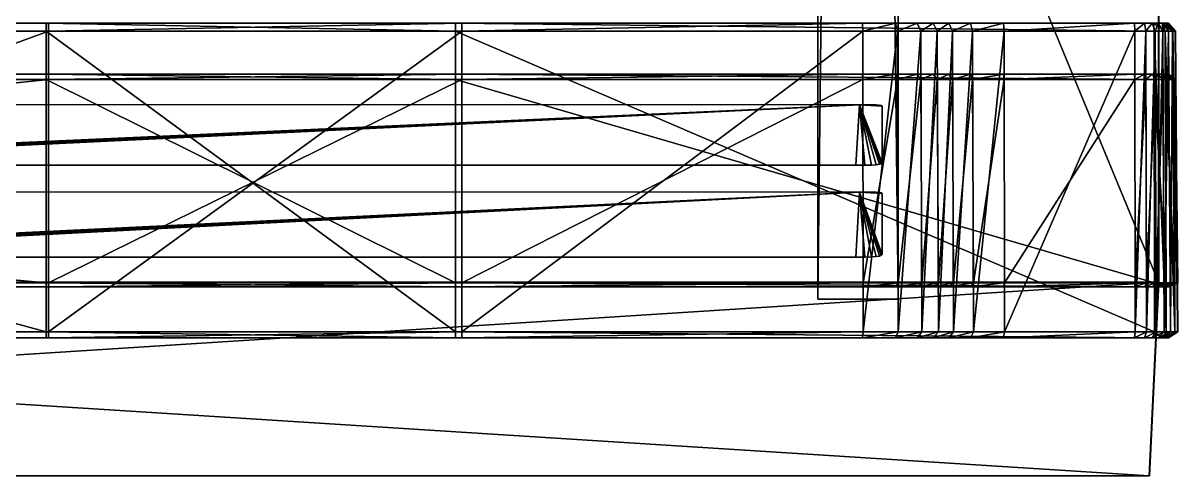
# Model space of a CAD drawing. Extents: x 169 to 1865, y -1518 to 213.
# Drawn here: x 1602.6 to 1860.6, y -1517.7 to -1416.6 of the extents above; entities that cross this region are included whole.
import ezdxf

# ---------------------------------------------------------------- set-up
doc = ezdxf.new("R2010")
doc.units = 0
doc.layers.get('0').update_dxf_attribs({"linetype": 'CONTINUOUS'})

msp = doc.modelspace()

# ---------------------------------------------------------------- meshes
mesh = msp.add_polyface()
corners = [(1854.293213, 212.506531, 105.004585), (1177.256226, 212.506989, 105.004585), (1172.574585, 212.506989, 104.764977), (1160.870728, 212.506989, 103.820053), (1145.657227, 212.506302, 101.830643), (1130.446167, 212.506302, 98.457596), (1118.75, 212.506302, 93.361755), (1114.081299, 212.506119, 86.203957), (1118.406982, 212.506119, 79.306503), (1129.196777, 212.506119, 74.861511), (1143.217651, 212.506119, 72.334579), (1157.235718, 212.506805, 71.191277), (1168.017822, 212.506805, 70.897202), (1172.330444, 212.506805, 70.917938), (1854.2229, 212.506531, 70.917938), (1857.010986, 178.971207, 107.104027), (1177.166626, 178.9711, 107.104027), (1172.343994, 178.9711, 106.857216), (1160.503418, 178.970856, 105.901237), (1145.05542, 178.970169, 103.881165), (1129.392212, 178.970169, 100.407867), (1116.699463, 178.970169, 94.877739), (1111.053711, 178.97084, 86.22226), (1116.35144, 178.970169, 77.77478), (1128.235107, 178.970169, 72.879181), (1142.765747, 178.970169, 70.260345), (1157.04541, 178.970856, 69.095718), (1167.978394, 178.970856, 68.797531), (1172.338989, 178.970917, 68.818497), (1856.931885, 178.971085, 68.818497), (1856.34082, -1474.477173, 106.586075), (1177.188965, -1474.477173, 106.586075), (1172.401123, -1474.477173, 106.341042), (1160.594116, -1474.477539, 105.387787), (1145.204102, -1474.477539, 103.375282), (1129.652344, -1474.477539, 99.92672), (1117.205444, -1474.477539, 94.503731), (1111.800781, -1474.477539, 86.217743), (1116.858643, -1474.477539, 78.152664), (1128.472534, -1474.477539, 73.36824), (1142.877441, -1474.477539, 70.772079), (1157.092407, -1474.477539, 69.612717), (1167.988525, -1474.477539, 69.315544), (1172.336914, -1474.477539, 69.336449), (1856.263672, -1474.477539, 69.336449), (1854.293457, -1517.734009, 105.004585), (1177.256592, -1517.734009, 105.004585), (1172.574707, -1517.734009, 104.764977), (1160.87085, -1517.734009, 103.820053), (1145.657349, -1517.734009, 101.830643), (1130.446289, -1517.734009, 98.457596), (1118.750488, -1517.734009, 93.361755), (1114.081543, -1517.734375, 86.203957), (1118.407104, -1517.734375, 79.306503), (1129.197021, -1517.734375, 74.861511), (1143.217651, -1517.734375, 72.334579), (1157.23584, -1517.734375, 71.191277), (1168.018188, -1517.734375, 70.897202), (1172.330566, -1517.734009, 70.917938), (1854.2229, -1517.734009, 70.917938)]
mesh.append_faces([[corners[k] for k in face] for face in [(0, 16, 15), (1, 17, 16), (2, 18, 17), (3, 19, 18), (4, 20, 19), (5, 21, 20), (6, 22, 21), (7, 23, 22), (8, 24, 23), (9, 25, 24), (10, 26, 25), (11, 27, 26), (12, 28, 27), (13, 29, 28), (14, 15, 29), (15, 31, 30), (16, 32, 31), (17, 33, 32), (18, 34, 33), (19, 35, 34), (20, 36, 35), (21, 37, 36), (22, 38, 37), (23, 39, 38), (24, 40, 39), (25, 41, 40), (26, 42, 41), (27, 43, 42), (28, 44, 43), (29, 30, 44), (30, 46, 45), (31, 47, 46), (32, 48, 47), (33, 49, 48), (34, 50, 49), (35, 51, 50), (36, 52, 51), (37, 53, 52), (38, 54, 53), (39, 55, 54), (40, 56, 55), (41, 57, 56), (42, 58, 57), (43, 59, 58), (44, 45, 59), (53, 51, 52)]], dxfattribs={"vtx0": -1})
mesh.append_faces([[corners[k] for k in face] for face in [(1, 14, 13), (3, 13, 12), (3, 12, 11), (4, 11, 10), (5, 10, 9), (6, 9, 8), (58, 46, 47), (58, 47, 48), (56, 48, 49), (55, 49, 50), (54, 50, 51)]], dxfattribs={"vtx0": -1, "vtx2": -1})
mesh.append_faces([[corners[k] for k in face] for face in [(7, 6, 8)]], dxfattribs={"vtx1": -1})
mesh.append_faces([[corners[k] for k in face] for face in [(2, 1, 13), (3, 2, 13), (4, 3, 11), (5, 4, 10), (6, 5, 9), (58, 59, 46), (57, 58, 48), (56, 57, 48), (55, 56, 49), (54, 55, 50), (53, 54, 51)]], dxfattribs={"vtx1": -1, "vtx2": -1})
mesh.append_faces([[corners[k] for k in face] for face in [(1, 0, 14), (0, 1, 16), (1, 2, 17), (2, 3, 18), (3, 4, 19), (4, 5, 20), (5, 6, 21), (6, 7, 22), (7, 8, 23), (8, 9, 24), (9, 10, 25), (10, 11, 26), (11, 12, 27), (12, 13, 28), (13, 14, 29), (14, 0, 15), (15, 16, 31), (16, 17, 32), (17, 18, 33), (18, 19, 34), (19, 20, 35), (20, 21, 36), (21, 22, 37), (22, 23, 38), (23, 24, 39), (24, 25, 40), (25, 26, 41), (26, 27, 42), (27, 28, 43), (28, 29, 44), (29, 15, 30), (30, 31, 46), (31, 32, 47), (32, 33, 48), (33, 34, 49), (34, 35, 50), (35, 36, 51), (36, 37, 52), (37, 38, 53), (38, 39, 54), (39, 40, 55), (40, 41, 56), (41, 42, 57), (42, 43, 58), (43, 44, 59), (44, 30, 45), (59, 45, 46)]], dxfattribs={"vtx2": -1})
mesh = msp.add_polyface()
corners = [(1780.19519, -1478.239136, -320.737305), (1798.125854, -1478.239136, -320.737305), (1798.125854, -1478.239136, -298.324036), (1780.19519, -1478.239136, -298.324036), (1780.19519, 105.121399, -320.737427), (1798.125854, 105.121399, -320.737427), (1798.125854, 105.121399, -298.324158), (1780.19519, 105.121399, -298.324158)]
mesh.append_faces([[corners[k] for k in face] for face in [(0, 2, 3), (0, 5, 1), (1, 6, 2), (2, 7, 3), (3, 4, 0), (4, 6, 5)]], dxfattribs={"vtx0": -1})
mesh.append_faces([[corners[k] for k in face] for face in [(0, 1, 2), (0, 4, 5), (1, 5, 6), (2, 6, 7), (3, 7, 4), (4, 7, 6)]], dxfattribs={"vtx2": -1})
mesh = msp.add_polyface()
corners = [(1608.218506, -1486.886719, 23.402485), (1699.168701, -1486.886719, 65.660416), (1607.720703, -1486.886719, 65.775894), (1425.32251, -1486.886719, 23.402485), (1360.239258, -1486.886719, 65.69722), (1408.31604, -1485.524902, 27.466877), (1409.51001, -1486.886719, 29.193806), (1405.984131, -1486.886719, 31.662861), (1412.036865, -1485.524902, 24.927265), (1413.046021, -1486.886719, 26.780293), (1417.285034, -1485.524902, 22.717976), (1417.885864, -1486.886719, 24.743), (1425.134766, -1485.524902, 21.303059), (1608.219727, -1485.524902, 21.303059), (1700.601196, -1485.524902, 21.418659), (1607.72168, -1485.524902, 67.87532), (1360.039673, -1485.524902, 67.796585), (1408.610596, -1418.387939, 27.892883), (1404.936035, -1485.524902, 29.83382), (1412.285889, -1418.387939, 25.384399), (1417.43335, -1418.387939, 23.21759), (1425.181152, -1418.387939, 21.820984), (1608.219482, -1418.387939, 21.820984), (1700.601196, -1418.387939, 21.936584), (1607.721436, -1418.387939, 67.357376), (1699.1698, -1485.524902, 67.759842), (1360.088867, -1418.387939, 67.278641), (1409.51001, -1416.631714, 29.193787), (1405.194702, -1418.387939, 30.285034), (1405.984131, -1416.631714, 31.662842), (1413.046021, -1416.631714, 26.780273), (1417.885864, -1416.631714, 24.742981), (1425.32251, -1416.631714, 23.402466), (1608.218506, -1416.631714, 23.402466), (1700.601196, -1416.631714, 23.518066), (1607.720703, -1416.631714, 65.775894), (1699.169434, -1418.387939, 67.241898), (1360.239258, -1416.631714, 65.69722), (1699.168701, -1416.631714, 65.660416)]
mesh.append_faces([[corners[k] for k in face] for face in [(0, 1, 2), (3, 2, 4), (35, 33, 32)]], dxfattribs={"vtx0": -1, "vtx2": -1})
mesh.append_faces([[corners[k] for k in face] for face in [(5, 8, 6), (8, 10, 9), (10, 12, 11), (12, 13, 3), (13, 14, 0), (15, 16, 2), (17, 19, 5), (19, 20, 8), (20, 21, 10), (21, 22, 12), (22, 23, 13), (24, 26, 15), (29, 27, 28), (27, 30, 17), (30, 31, 19), (31, 32, 20), (32, 33, 21), (33, 34, 22), (35, 37, 24)]], dxfattribs={"vtx1": -1})
mesh.append_faces([[corners[k] for k in face] for face in [(3, 0, 2), (35, 38, 33), (37, 35, 32)]], dxfattribs={"vtx1": -1, "vtx2": -1})
mesh.append_faces([[corners[k] for k in face] for face in [(5, 6, 7), (8, 9, 6), (10, 11, 9), (12, 3, 11), (13, 0, 3), (15, 2, 1), (16, 4, 2), (17, 5, 18), (19, 8, 5), (20, 10, 8), (21, 12, 10), (22, 13, 12), (24, 15, 25), (26, 16, 15), (27, 17, 28), (30, 19, 17), (31, 20, 19), (32, 21, 20), (33, 22, 21), (35, 24, 36), (37, 26, 24)]], dxfattribs={"vtx2": -1})
mesh = msp.add_polyface()
corners = [(1850.904541, -1486.886719, 35.485249), (1853.169312, -1486.886719, 35.814777), (1699.168701, -1486.886719, 65.660416), (1821.650757, -1486.886719, 35.485249), (1814.265869, -1486.886719, 33.866901), (1809.457275, -1486.886719, 31.662861), (1805.931396, -1486.886719, 29.193806), (1802.395386, -1486.886719, 26.780293), (1797.555542, -1486.886719, 24.743), (1790.118896, -1486.886719, 23.402485), (1700.601196, -1486.886719, 23.518085), (1608.218506, -1486.886719, 23.402485), (1700.601196, -1485.524902, 21.418659), (1790.305176, -1485.524902, 21.302814), (1798.15625, -1485.524902, 22.717976), (1803.404541, -1485.524902, 24.927265), (1699.1698, -1485.524902, 67.759842), (1855.202148, -1486.886719, 65.69722), (1607.72168, -1485.524902, 67.87532), (1700.601196, -1418.387939, 21.936584), (1608.219727, -1485.524902, 21.303059), (1790.259277, -1418.387939, 21.820801), (1798.008057, -1418.387939, 23.21759), (1803.155518, -1418.387939, 25.384399), (1699.169434, -1418.387939, 67.241898), (1855.401123, -1485.524902, 67.796707), (1607.721436, -1418.387939, 67.357376), (1700.601196, -1416.631714, 23.518066), (1608.219482, -1418.387939, 21.820984), (1790.118896, -1416.631714, 23.402466), (1797.555542, -1416.631714, 24.742981), (1802.395386, -1416.631714, 26.780273), (1699.168701, -1416.631714, 65.660416), (1855.352051, -1418.387939, 67.278763), (1607.720703, -1416.631714, 65.775894), (1853.169312, -1416.631714, 35.814777), (1850.904541, -1416.631714, 35.485249), (1821.650757, -1416.631714, 35.485249), (1814.265869, -1416.631714, 33.866901), (1809.457275, -1416.631714, 31.662842), (1805.931396, -1416.631714, 29.193787), (1608.218506, -1416.631714, 23.402466)]
mesh.append_faces([[corners[k] for k in face] for face in [(32, 35, 36), (32, 36, 37), (32, 37, 38), (32, 38, 39), (32, 39, 40), (32, 40, 31), (32, 31, 30), (32, 30, 29), (32, 29, 27), (32, 27, 41)]], dxfattribs={"vtx0": -1, "vtx2": -1})
mesh.append_faces([[corners[k] for k in face] for face in [(12, 13, 10), (13, 14, 9), (14, 15, 8), (16, 18, 2), (19, 21, 12), (21, 22, 13), (22, 23, 14), (24, 26, 16), (27, 29, 19), (29, 30, 21), (30, 31, 22), (32, 34, 24)]], dxfattribs={"vtx1": -1})
mesh.append_faces([[corners[k] for k in face] for face in [(0, 1, 2), (3, 0, 2), (4, 3, 2), (5, 4, 2), (6, 5, 2), (7, 6, 2), (8, 7, 2), (9, 8, 2), (10, 9, 2), (11, 10, 2)]], dxfattribs={"vtx1": -1, "vtx2": -1})
mesh.append_faces([[corners[k] for k in face] for face in [(12, 10, 11), (13, 9, 10), (14, 8, 9), (15, 7, 8), (16, 2, 17), (19, 12, 20), (21, 13, 12), (22, 14, 13), (24, 16, 25), (27, 19, 28), (29, 21, 19), (30, 22, 21), (32, 24, 33)]], dxfattribs={"vtx2": -1})
mesh = msp.add_polyface()
corners = [(1858.536133, -1486.886719, 61.575581), (1855.202148, -1486.886719, 65.69722), (1699.168701, -1486.886719, 65.660416), (1858.457397, -1486.886719, 59.567951), (1858.53186, -1486.886719, 57.249775), (1858.53186, -1486.886719, 41.82082), (1857.961548, -1486.886719, 39.735371), (1857.227905, -1486.886719, 38.183002), (1856.243164, -1486.886719, 37.072712), (1854.919556, -1486.886719, 36.313618), (1853.169312, -1486.886719, 35.814777), (1807.125366, -1485.524902, 27.466877), (1805.931396, -1486.886719, 29.193806), (1802.395386, -1486.886719, 26.780293), (1803.404541, -1485.524902, 24.927265), (1810.505371, -1485.524902, 29.83382), (1809.457275, -1486.886719, 31.662861), (1814.935547, -1485.524902, 31.864399), (1814.265869, -1486.886719, 33.866901), (1821.878174, -1485.524902, 33.385822), (1821.650757, -1486.886719, 35.485249), (1855.401123, -1485.524902, 67.796707), (1699.1698, -1485.524902, 67.759842), (1803.155518, -1418.387939, 25.384399), (1798.15625, -1485.524902, 22.717976), (1806.830811, -1418.387939, 27.892883), (1810.246704, -1418.387939, 30.285034), (1814.770386, -1418.387939, 32.358418), (1821.822021, -1418.387939, 33.903767), (1855.352051, -1418.387939, 67.278763), (1699.169434, -1418.387939, 67.241898), (1802.395386, -1416.631714, 26.780273), (1798.008057, -1418.387939, 23.21759), (1805.931396, -1416.631714, 29.193787), (1809.457275, -1416.631714, 31.662842), (1814.265869, -1416.631714, 33.866901), (1821.650757, -1416.631714, 35.485249), (1855.202148, -1416.631714, 65.69722), (1699.168701, -1416.631714, 65.660416), (1858.536133, -1416.631714, 61.575581), (1858.457397, -1416.631714, 59.567951), (1858.53186, -1416.631714, 57.249775), (1858.53186, -1416.631714, 41.82082), (1857.961548, -1416.631714, 39.735371), (1857.227905, -1416.631714, 38.183002), (1856.243164, -1416.631714, 37.072712), (1854.919556, -1416.631714, 36.313618), (1853.169312, -1416.631714, 35.814777)]
mesh.append_faces([[corners[k] for k in face] for face in [(0, 1, 2), (38, 39, 40), (38, 40, 41), (38, 41, 42), (38, 42, 43), (38, 43, 44), (38, 44, 45), (38, 45, 46), (38, 46, 47)]], dxfattribs={"vtx0": -1, "vtx2": -1})
mesh.append_faces([[corners[k] for k in face] for face in [(14, 11, 13), (11, 15, 12), (15, 17, 16), (17, 19, 18), (21, 22, 1), (23, 25, 14), (25, 26, 11), (26, 27, 15), (27, 28, 17), (29, 30, 21), (31, 33, 23), (33, 34, 25), (34, 35, 26), (35, 36, 27), (37, 38, 29)]], dxfattribs={"vtx1": -1})
mesh.append_faces([[corners[k] for k in face] for face in [(3, 0, 2), (4, 3, 2), (5, 4, 2), (6, 5, 2), (7, 6, 2), (8, 7, 2), (9, 8, 2), (10, 9, 2), (38, 37, 39)]], dxfattribs={"vtx1": -1, "vtx2": -1})
mesh.append_faces([[corners[k] for k in face] for face in [(11, 12, 13), (15, 16, 12), (17, 18, 16), (19, 20, 18), (23, 14, 24), (25, 11, 14), (26, 15, 11), (27, 17, 15), (31, 23, 32), (33, 25, 23), (34, 26, 25), (35, 27, 26), (36, 28, 27)]], dxfattribs={"vtx2": -1})
mesh = msp.add_polyface()
corners = [(1821.822021, -1418.387939, 33.903767), (1851.019043, -1418.387939, 33.903767), (1821.878174, -1485.524902, 33.385822), (1853.501343, -1418.387939, 34.264973), (1851.056519, -1485.524902, 33.385822), (1855.538818, -1418.387939, 34.845661), (1853.610107, -1485.524902, 33.757404), (1857.254517, -1418.387939, 35.82967), (1855.741577, -1485.524902, 34.364887), (1858.561157, -1418.387939, 37.302814), (1857.585815, -1485.524902, 35.422504), (1859.450562, -1418.387939, 39.184772), (1858.997803, -1485.524902, 37.014545), (1860.113403, -1418.387939, 41.608479), (1859.938232, -1485.524902, 39.004414), (1860.113403, -1418.387939, 57.275166), (1860.631348, -1485.524902, 41.53896), (1860.039917, -1418.387939, 59.562336), (1860.631348, -1485.524902, 57.283527), (1860.118164, -1418.387939, 61.557514), (1860.558105, -1485.524902, 59.560505), (1860.086548, -1418.387939, 63.484394), (1860.63623, -1485.524902, 61.551594), (1859.487549, -1418.387939, 65.419327), (1860.603271, -1485.524902, 63.566853), (1857.794067, -1418.387939, 66.81105), (1859.936401, -1485.524902, 65.72084), (1855.352051, -1418.387939, 67.278763), (1855.401123, -1485.524902, 67.796707), (1858.021118, -1485.524902, 67.294998), (1850.904541, -1416.631714, 35.485249), (1821.650757, -1416.631714, 35.485249), (1853.169312, -1416.631714, 35.814777), (1854.919556, -1416.631714, 36.313618), (1856.243164, -1416.631714, 37.072712), (1857.227905, -1416.631714, 38.183002), (1857.961548, -1416.631714, 39.735371), (1858.53186, -1416.631714, 41.82082), (1858.53186, -1416.631714, 57.249775), (1858.457397, -1416.631714, 59.567951), (1858.536133, -1416.631714, 61.575581), (1858.509033, -1416.631714, 63.232563), (1858.117065, -1416.631714, 64.498611), (1857.101074, -1416.631714, 65.333572), (1855.202148, -1416.631714, 65.69722)]
mesh.append_faces([[corners[k] for k in face] for face in [(44, 41, 40)]], dxfattribs={"vtx0": -1, "vtx2": -1})
mesh.append_faces([[corners[k] for k in face] for face in [(0, 1, 2), (1, 3, 4), (3, 5, 6), (5, 7, 8), (7, 9, 10), (9, 11, 12), (11, 13, 14), (13, 15, 16), (15, 17, 18), (17, 19, 20), (19, 21, 22), (21, 23, 24), (23, 25, 26), (25, 27, 29), (31, 30, 0), (30, 32, 1), (32, 33, 3), (33, 34, 5), (34, 35, 7), (35, 36, 9), (36, 37, 11), (37, 38, 13), (38, 39, 15), (39, 40, 17), (40, 41, 19), (41, 42, 21), (42, 43, 23), (43, 44, 25)]], dxfattribs={"vtx1": -1})
mesh.append_faces([[corners[k] for k in face] for face in [(44, 43, 41)]], dxfattribs={"vtx1": -1, "vtx2": -1})
mesh.append_faces([[corners[k] for k in face] for face in [(27, 28, 29), (30, 1, 0), (32, 3, 1), (33, 5, 3), (34, 7, 5), (35, 9, 7), (36, 11, 9), (37, 13, 11), (38, 15, 13), (39, 17, 15), (40, 19, 17), (41, 21, 19), (42, 23, 21), (43, 25, 23), (44, 27, 25), (43, 42, 41)]], dxfattribs={"vtx2": -1})
mesh = msp.add_polyface()
corners = [(1858.509033, -1486.886719, 63.232563), (1858.117065, -1486.886719, 64.498611), (1857.101074, -1486.886719, 65.333572), (1855.202148, -1486.886719, 65.69722), (1858.536133, -1486.886719, 61.575581), (1851.056519, -1485.524902, 33.385822), (1850.904541, -1486.886719, 35.485249), (1821.650757, -1486.886719, 35.485249), (1821.878174, -1485.524902, 33.385822), (1853.610107, -1485.524902, 33.757404), (1853.169312, -1486.886719, 35.814777), (1855.741577, -1485.524902, 34.364887), (1854.919556, -1486.886719, 36.313618), (1857.585815, -1485.524902, 35.422504), (1856.243164, -1486.886719, 37.072712), (1858.997803, -1485.524902, 37.014545), (1857.227905, -1486.886719, 38.183002), (1859.938232, -1485.524902, 39.004414), (1857.961548, -1486.886719, 39.735371), (1860.631348, -1485.524902, 41.53896), (1858.53186, -1486.886719, 41.82082), (1860.631348, -1485.524902, 57.283527), (1858.53186, -1486.886719, 57.249775), (1860.558105, -1485.524902, 59.560505), (1858.457397, -1486.886719, 59.567951), (1860.63623, -1485.524902, 61.551594), (1860.603271, -1485.524902, 63.566853), (1859.936401, -1485.524902, 65.72084), (1858.021118, -1485.524902, 67.294998), (1855.401123, -1485.524902, 67.796707), (1821.822021, -1418.387939, 33.903767), (1814.935547, -1485.524902, 31.864399), (1851.019043, -1418.387939, 33.903767), (1853.501343, -1418.387939, 34.264973), (1855.538818, -1418.387939, 34.845661), (1857.254517, -1418.387939, 35.82967), (1858.561157, -1418.387939, 37.302814), (1859.450562, -1418.387939, 39.184772), (1860.113403, -1418.387939, 41.608479), (1860.113403, -1418.387939, 57.275166), (1860.039917, -1418.387939, 59.562336), (1860.118164, -1418.387939, 61.557514), (1860.086548, -1418.387939, 63.484394), (1859.487549, -1418.387939, 65.419327), (1857.794067, -1418.387939, 66.81105)]
mesh.append_faces([[corners[k] for k in face] for face in [(0, 2, 3)]], dxfattribs={"vtx0": -1, "vtx2": -1})
mesh.append_faces([[corners[k] for k in face] for face in [(8, 5, 7), (5, 9, 6), (9, 11, 10), (11, 13, 12), (13, 15, 14), (15, 17, 16), (17, 19, 18), (19, 21, 20), (21, 23, 22), (23, 25, 24), (25, 26, 4), (26, 27, 0), (27, 28, 1), (28, 29, 2)]], dxfattribs={"vtx1": -1})
mesh.append_faces([[corners[k] for k in face] for face in [(4, 0, 3)]], dxfattribs={"vtx1": -1, "vtx2": -1})
mesh.append_faces([[corners[k] for k in face] for face in [(0, 1, 2), (5, 6, 7), (9, 10, 6), (11, 12, 10), (13, 14, 12), (15, 16, 14), (17, 18, 16), (19, 20, 18), (21, 22, 20), (23, 24, 22), (25, 4, 24), (26, 0, 4), (27, 1, 0), (28, 2, 1), (29, 3, 2), (30, 8, 31), (32, 5, 8), (33, 9, 5), (34, 11, 9), (35, 13, 11), (36, 15, 13), (37, 17, 15), (38, 19, 17), (39, 21, 19), (40, 23, 21), (41, 25, 23), (42, 26, 25), (43, 27, 26), (44, 28, 27)]], dxfattribs={"vtx2": -1})
mesh = msp.add_polyface()
corners = [(1607.720703, -1475.536133, -682.504944), (1699.168701, -1475.536133, -682.389465), (1608.218506, -1475.536133, -640.131531), (1170.018677, -1475.536133, -640.131531), (1104.935425, -1475.536133, -682.42627), (1150.680298, -1475.536133, -648.391907), (1154.206177, -1475.536133, -645.922852), (1153.012207, -1474.61438, -644.195923), (1157.742188, -1475.536133, -643.509338), (1156.733032, -1474.61438, -641.656311), (1162.582031, -1475.536133, -641.472046), (1161.981201, -1474.61438, -639.447021), (1169.830933, -1474.61438, -638.032104), (1608.219727, -1474.61438, -638.032104), (1700.601196, -1474.61438, -638.147705), (1607.72168, -1474.61438, -684.60437), (1104.73584, -1474.61438, -684.525635), (1149.632202, -1474.61438, -646.562866), (1153.306763, -1429.170898, -644.621948), (1156.982056, -1429.170898, -642.113464), (1162.129517, -1429.170898, -639.946655), (1169.877319, -1429.170898, -638.550049), (1608.219482, -1429.170898, -638.550049), (1700.601196, -1429.170898, -638.665649), (1699.1698, -1474.61438, -684.488892), (1607.721436, -1429.170898, -684.086426), (1104.785034, -1429.170898, -684.00769), (1149.890869, -1429.170898, -647.014099), (1154.206177, -1427.982178, -645.922852), (1150.680298, -1427.982178, -648.391907), (1157.742188, -1427.982178, -643.509338), (1162.582031, -1427.982178, -641.472046), (1170.018677, -1427.982178, -640.131531), (1608.218506, -1427.982178, -640.131531), (1700.601196, -1427.982178, -640.247131), (1699.169434, -1429.170898, -683.970947), (1607.720703, -1427.982178, -682.504944), (1104.935425, -1427.982178, -682.42627), (1699.168701, -1427.982178, -682.389465)]
mesh.append_faces([[corners[k] for k in face] for face in [(6, 9, 7), (8, 11, 9), (10, 12, 11), (3, 13, 12), (2, 14, 13), (0, 16, 15), (7, 19, 18), (9, 20, 19), (11, 21, 20), (12, 22, 21), (13, 23, 22), (15, 26, 25), (27, 28, 29), (18, 30, 28), (19, 31, 30), (20, 32, 31), (21, 33, 32), (22, 34, 33), (25, 37, 36)]], dxfattribs={"vtx0": -1})
mesh.append_faces([[corners[k] for k in face] for face in [(0, 2, 3), (33, 38, 36), (32, 36, 37)]], dxfattribs={"vtx0": -1, "vtx2": -1})
mesh.append_faces([[corners[k] for k in face] for face in [(0, 1, 2), (4, 0, 3), (32, 33, 36)]], dxfattribs={"vtx1": -1, "vtx2": -1})
mesh.append_faces([[corners[k] for k in face] for face in [(5, 6, 7), (6, 8, 9), (8, 10, 11), (10, 3, 12), (3, 2, 13), (1, 0, 15), (0, 4, 16), (17, 7, 18), (7, 9, 19), (9, 11, 20), (11, 12, 21), (12, 13, 22), (24, 15, 25), (15, 16, 26), (27, 18, 28), (18, 19, 30), (19, 20, 31), (20, 21, 32), (21, 22, 33), (35, 25, 36), (25, 26, 37)]], dxfattribs={"vtx2": -1})
mesh = msp.add_polyface()
corners = [(1699.168701, -1475.536133, -682.389465), (1853.169312, -1475.536133, -652.543823), (1850.904541, -1475.536133, -652.214294), (1821.650757, -1475.536133, -652.214294), (1814.265869, -1475.536133, -650.595947), (1809.457275, -1475.536133, -648.391907), (1805.931396, -1475.536133, -645.922852), (1802.395386, -1475.536133, -643.509338), (1797.555542, -1475.536133, -641.472046), (1790.118896, -1475.536133, -640.131531), (1700.601196, -1475.536133, -640.247131), (1608.218506, -1475.536133, -640.131531), (1700.601196, -1474.61438, -638.147705), (1790.305176, -1474.61438, -638.03186), (1798.15625, -1474.61438, -639.447021), (1803.404541, -1474.61438, -641.656311), (1855.202148, -1475.536133, -682.42627), (1699.1698, -1474.61438, -684.488892), (1607.72168, -1474.61438, -684.60437), (1608.219727, -1474.61438, -638.032104), (1700.601196, -1429.170898, -638.665649), (1790.259277, -1429.170898, -638.549866), (1798.008057, -1429.170898, -639.946655), (1803.155518, -1429.170898, -642.113464), (1855.401123, -1474.61438, -684.525757), (1699.169434, -1429.170898, -683.970947), (1607.721436, -1429.170898, -684.086426), (1608.219482, -1429.170898, -638.550049), (1700.601196, -1427.982178, -640.247131), (1790.118896, -1427.982178, -640.131531), (1797.555542, -1427.982178, -641.472046), (1802.395386, -1427.982178, -643.509338), (1855.352051, -1429.170898, -684.007813), (1699.168701, -1427.982178, -682.389465), (1607.720703, -1427.982178, -682.504944), (1850.904541, -1427.982178, -652.214294), (1853.169312, -1427.982178, -652.543823), (1821.650757, -1427.982178, -652.214294), (1814.265869, -1427.982178, -650.595947), (1809.457275, -1427.982178, -648.391907), (1805.931396, -1427.982178, -645.922852), (1608.218506, -1427.982178, -640.131531)]
mesh.append_faces([[corners[k] for k in face] for face in [(10, 13, 12), (9, 14, 13), (8, 15, 14), (0, 18, 17), (12, 21, 20), (13, 22, 21), (14, 23, 22), (17, 26, 25), (20, 29, 28), (21, 30, 29), (22, 31, 30), (25, 34, 33)]], dxfattribs={"vtx0": -1})
mesh.append_faces([[corners[k] for k in face] for face in [(0, 1, 2), (0, 2, 3), (0, 3, 4), (0, 4, 5), (0, 5, 6), (0, 6, 7), (0, 7, 8), (0, 8, 9), (0, 9, 10), (0, 10, 11)]], dxfattribs={"vtx0": -1, "vtx2": -1})
mesh.append_faces([[corners[k] for k in face] for face in [(35, 36, 33), (37, 35, 33), (38, 37, 33), (39, 38, 33), (40, 39, 33), (31, 40, 33), (30, 31, 33), (29, 30, 33), (28, 29, 33), (41, 28, 33)]], dxfattribs={"vtx1": -1, "vtx2": -1})
mesh.append_faces([[corners[k] for k in face] for face in [(11, 10, 12), (10, 9, 13), (9, 8, 14), (8, 7, 15), (16, 0, 17), (19, 12, 20), (12, 13, 21), (13, 14, 22), (24, 17, 25), (27, 20, 28), (20, 21, 29), (21, 22, 30), (32, 25, 33)]], dxfattribs={"vtx2": -1})
mesh = msp.add_polyface()
corners = [(1699.168701, -1475.536133, -682.389465), (1855.202148, -1475.536133, -682.42627), (1858.536133, -1475.536133, -678.304626), (1858.457397, -1475.536133, -676.296997), (1858.53186, -1475.536133, -673.978821), (1858.53186, -1475.536133, -658.549866), (1857.961548, -1475.536133, -656.464417), (1857.227905, -1475.536133, -654.912048), (1856.243164, -1475.536133, -653.801758), (1854.919556, -1475.536133, -653.042664), (1853.169312, -1475.536133, -652.543823), (1802.395386, -1475.536133, -643.509338), (1805.931396, -1475.536133, -645.922852), (1807.125366, -1474.61438, -644.195923), (1803.404541, -1474.61438, -641.656311), (1809.457275, -1475.536133, -648.391907), (1810.505371, -1474.61438, -646.562866), (1814.265869, -1475.536133, -650.595947), (1814.935547, -1474.61438, -648.593445), (1821.650757, -1475.536133, -652.214294), (1821.878174, -1474.61438, -650.114868), (1699.1698, -1474.61438, -684.488892), (1855.401123, -1474.61438, -684.525757), (1798.15625, -1474.61438, -639.447021), (1803.155518, -1429.170898, -642.113464), (1806.830811, -1429.170898, -644.621948), (1810.246704, -1429.170898, -647.014099), (1814.770386, -1429.170898, -649.087463), (1821.822021, -1429.170898, -650.632813), (1699.169434, -1429.170898, -683.970947), (1855.352051, -1429.170898, -684.007813), (1798.008057, -1429.170898, -639.946655), (1802.395386, -1427.982178, -643.509338), (1805.931396, -1427.982178, -645.922852), (1809.457275, -1427.982178, -648.391907), (1814.265869, -1427.982178, -650.595947), (1821.650757, -1427.982178, -652.214294), (1699.168701, -1427.982178, -682.389465), (1855.202148, -1427.982178, -682.42627), (1858.536133, -1427.982178, -678.304626), (1858.457397, -1427.982178, -676.296997), (1858.53186, -1427.982178, -673.978821), (1858.53186, -1427.982178, -658.549866), (1857.961548, -1427.982178, -656.464417), (1857.227905, -1427.982178, -654.912048), (1856.243164, -1427.982178, -653.801758), (1854.919556, -1427.982178, -653.042664), (1853.169312, -1427.982178, -652.543823)]
mesh.append_faces([[corners[k] for k in face] for face in [(11, 13, 14), (12, 16, 13), (15, 18, 16), (17, 20, 18), (1, 21, 22), (14, 25, 24), (13, 26, 25), (16, 27, 26), (18, 28, 27), (22, 29, 30), (24, 33, 32), (25, 34, 33), (26, 35, 34), (27, 36, 35), (30, 37, 38)]], dxfattribs={"vtx0": -1})
mesh.append_faces([[corners[k] for k in face] for face in [(0, 2, 3), (0, 3, 4), (0, 4, 5), (0, 5, 6), (0, 6, 7), (0, 7, 8), (0, 8, 9), (0, 9, 10), (39, 38, 37)]], dxfattribs={"vtx0": -1, "vtx2": -1})
mesh.append_faces([[corners[k] for k in face] for face in [(0, 1, 2), (40, 39, 37), (41, 40, 37), (42, 41, 37), (43, 42, 37), (44, 43, 37), (45, 44, 37), (46, 45, 37), (47, 46, 37)]], dxfattribs={"vtx1": -1, "vtx2": -1})
mesh.append_faces([[corners[k] for k in face] for face in [(11, 12, 13), (12, 15, 16), (15, 17, 18), (17, 19, 20), (23, 14, 24), (14, 13, 25), (13, 16, 26), (16, 18, 27), (31, 24, 32), (24, 25, 33), (25, 26, 34), (26, 27, 35), (27, 28, 36)]], dxfattribs={"vtx2": -1})
mesh = msp.add_polyface()
corners = [(1857.101074, -1475.536133, -682.062622), (1858.117065, -1475.536133, -681.227661), (1858.509033, -1475.536133, -679.961609), (1855.202148, -1475.536133, -682.42627), (1858.536133, -1475.536133, -678.304626), (1821.650757, -1475.536133, -652.214294), (1850.904541, -1475.536133, -652.214294), (1851.056519, -1474.61438, -650.114868), (1821.878174, -1474.61438, -650.114868), (1853.169312, -1475.536133, -652.543823), (1853.610107, -1474.61438, -650.48645), (1854.919556, -1475.536133, -653.042664), (1855.741577, -1474.61438, -651.093933), (1856.243164, -1475.536133, -653.801758), (1857.585815, -1474.61438, -652.15155), (1857.227905, -1475.536133, -654.912048), (1858.997803, -1474.61438, -653.743591), (1857.961548, -1475.536133, -656.464417), (1859.938232, -1474.61438, -655.733459), (1858.53186, -1475.536133, -658.549866), (1860.631348, -1474.61438, -658.268005), (1858.53186, -1475.536133, -673.978821), (1860.631348, -1474.61438, -674.012573), (1858.457397, -1475.536133, -676.296997), (1860.558105, -1474.61438, -676.289551), (1860.63623, -1474.61438, -678.28064), (1860.603271, -1474.61438, -680.295898), (1859.936401, -1474.61438, -682.44989), (1858.021118, -1474.61438, -684.024048), (1855.401123, -1474.61438, -684.525757), (1814.935547, -1474.61438, -648.593445), (1821.822021, -1429.170898, -650.632813), (1851.019043, -1429.170898, -650.632813), (1853.501343, -1429.170898, -650.994019), (1855.538818, -1429.170898, -651.574707), (1857.254517, -1429.170898, -652.558716), (1858.561157, -1429.170898, -654.03186), (1859.450562, -1429.170898, -655.913818), (1860.113403, -1429.170898, -658.337524), (1860.113403, -1429.170898, -674.004211), (1860.039917, -1429.170898, -676.291382), (1860.118164, -1429.170898, -678.28656), (1860.086548, -1429.170898, -680.21344), (1859.487549, -1429.170898, -682.148376), (1857.794067, -1429.170898, -683.5401)]
mesh.append_faces([[corners[k] for k in face] for face in [(5, 7, 8), (6, 10, 7), (9, 12, 10), (11, 14, 12), (13, 16, 14), (15, 18, 16), (17, 20, 18), (19, 22, 20), (21, 24, 22), (23, 25, 24), (4, 26, 25), (2, 27, 26), (1, 28, 27), (0, 29, 28)]], dxfattribs={"vtx0": -1})
mesh.append_faces([[corners[k] for k in face] for face in [(3, 2, 4)]], dxfattribs={"vtx0": -1, "vtx2": -1})
mesh.append_faces([[corners[k] for k in face] for face in [(3, 0, 2)]], dxfattribs={"vtx1": -1, "vtx2": -1})
mesh.append_faces([[corners[k] for k in face] for face in [(0, 1, 2), (5, 6, 7), (6, 9, 10), (9, 11, 12), (11, 13, 14), (13, 15, 16), (15, 17, 18), (17, 19, 20), (19, 21, 22), (21, 23, 24), (23, 4, 25), (4, 2, 26), (2, 1, 27), (1, 0, 28), (0, 3, 29), (30, 8, 31), (8, 7, 32), (7, 10, 33), (10, 12, 34), (12, 14, 35), (14, 16, 36), (16, 18, 37), (18, 20, 38), (20, 22, 39), (22, 24, 40), (24, 25, 41), (25, 26, 42), (26, 27, 43), (27, 28, 44)]], dxfattribs={"vtx2": -1})
mesh = msp.add_polyface()
corners = [(1821.878174, -1474.61438, -650.114868), (1851.019043, -1429.170898, -650.632813), (1821.822021, -1429.170898, -650.632813), (1851.056519, -1474.61438, -650.114868), (1853.501343, -1429.170898, -650.994019), (1853.610107, -1474.61438, -650.48645), (1855.538818, -1429.170898, -651.574707), (1855.741577, -1474.61438, -651.093933), (1857.254517, -1429.170898, -652.558716), (1857.585815, -1474.61438, -652.15155), (1858.561157, -1429.170898, -654.03186), (1858.997803, -1474.61438, -653.743591), (1859.450562, -1429.170898, -655.913818), (1859.938232, -1474.61438, -655.733459), (1860.113403, -1429.170898, -658.337524), (1860.631348, -1474.61438, -658.268005), (1860.113403, -1429.170898, -674.004211), (1860.631348, -1474.61438, -674.012573), (1860.039917, -1429.170898, -676.291382), (1860.558105, -1474.61438, -676.289551), (1860.118164, -1429.170898, -678.28656), (1860.63623, -1474.61438, -678.28064), (1860.086548, -1429.170898, -680.21344), (1860.603271, -1474.61438, -680.295898), (1859.487549, -1429.170898, -682.148376), (1859.936401, -1474.61438, -682.44989), (1857.794067, -1429.170898, -683.5401), (1858.021118, -1474.61438, -684.024048), (1855.401123, -1474.61438, -684.525757), (1855.352051, -1429.170898, -684.007813), (1850.904541, -1427.982178, -652.214294), (1821.650757, -1427.982178, -652.214294), (1853.169312, -1427.982178, -652.543823), (1854.919556, -1427.982178, -653.042664), (1856.243164, -1427.982178, -653.801758), (1857.227905, -1427.982178, -654.912048), (1857.961548, -1427.982178, -656.464417), (1858.53186, -1427.982178, -658.549866), (1858.53186, -1427.982178, -673.978821), (1858.457397, -1427.982178, -676.296997), (1858.536133, -1427.982178, -678.304626), (1858.509033, -1427.982178, -679.961609), (1858.117065, -1427.982178, -681.227661), (1857.101074, -1427.982178, -682.062622), (1855.202148, -1427.982178, -682.42627)]
mesh.append_faces([[corners[k] for k in face] for face in [(0, 1, 2), (3, 4, 1), (5, 6, 4), (7, 8, 6), (9, 10, 8), (11, 12, 10), (13, 14, 12), (15, 16, 14), (17, 18, 16), (19, 20, 18), (21, 22, 20), (23, 24, 22), (25, 26, 24), (27, 29, 26), (2, 30, 31), (1, 32, 30), (4, 33, 32), (6, 34, 33), (8, 35, 34), (10, 36, 35), (12, 37, 36), (14, 38, 37), (16, 39, 38), (18, 40, 39), (20, 41, 40), (22, 42, 41), (24, 43, 42), (26, 44, 43)]], dxfattribs={"vtx0": -1})
mesh.append_faces([[corners[k] for k in face] for face in [(41, 43, 44)]], dxfattribs={"vtx0": -1, "vtx2": -1})
mesh.append_faces([[corners[k] for k in face] for face in [(40, 41, 44)]], dxfattribs={"vtx1": -1, "vtx2": -1})
mesh.append_faces([[corners[k] for k in face] for face in [(27, 28, 29), (2, 1, 30), (1, 4, 32), (4, 6, 33), (6, 8, 34), (8, 10, 35), (10, 12, 36), (12, 14, 37), (14, 16, 38), (16, 18, 39), (18, 20, 40), (20, 22, 41), (22, 24, 42), (24, 26, 43), (26, 29, 44), (41, 42, 43)]], dxfattribs={"vtx2": -1})
mesh = msp.add_polyface()
corners = [(1794.513916, -1435.163208, 19.402521), (1794.513916, -1447.815796, 19.402552), (1794.329956, -1448.002563, 19.402552), (1793.920044, -1448.144043, 19.402552), (1793.216309, -1448.245972, 19.402552), (1792.150757, -1448.313354, 19.40255), (1790.656006, -1448.35144, 19.40255), (1788.664063, -1448.366089, 19.40255), (1510.370361, -1448.366089, 19.402138), (1508.14978, -1448.34314, 19.402138), (1506.594482, -1448.285156, 19.402138), (1505.579468, -1448.190308, 19.402136), (1504.979126, -1448.055786, 19.402136), (1504.667847, -1447.879272, 19.402136), (1504.520508, -1447.658691, 19.402136), (1504.520508, -1435.084717, 19.402105), (1504.846436, -1434.918457, 19.402105), (1505.570679, -1434.820679, 19.402105), (1506.672485, -1434.774292, 19.402107), (1508.131958, -1434.761963, 19.402107), (1509.928467, -1434.766235, 19.402107), (1512.041748, -1434.770386, 19.402107), (1789.499634, -1434.848999, 19.402519), (1791.013306, -1434.852539, 19.402519), (1792.245972, -1434.86438, 19.402519), (1793.204834, -1434.892822, 19.402521), (1793.897583, -1434.946655, 19.402521), (1794.331543, -1435.033813, 19.402521), (1794.513916, -1435.163208, -637.647339), (1794.513916, -1447.815796, -637.647217), (1794.329956, -1448.002563, -637.647217), (1793.920044, -1448.144043, -637.647217), (1793.216309, -1448.245972, -637.647339), (1792.150879, -1448.313354, -637.647339), (1790.656006, -1448.35144, -637.647339), (1788.664063, -1448.366089, -637.647339), (1510.370361, -1448.366089, -637.647705), (1508.14978, -1448.34314, -637.647705), (1506.594482, -1448.285156, -637.647705), (1505.579468, -1448.190308, -637.647827), (1504.979126, -1448.055786, -637.647827), (1504.667847, -1447.879272, -637.647827), (1504.520508, -1447.658691, -637.647827), (1504.520508, -1435.084717, -637.647827), (1504.846436, -1434.918457, -637.647827), (1505.570679, -1434.820679, -637.647827), (1506.672485, -1434.774292, -637.647827), (1508.131958, -1434.761963, -637.647827), (1509.928467, -1434.766235, -637.647827), (1512.041992, -1434.770386, -637.647827), (1789.499634, -1434.848999, -637.647339), (1791.013428, -1434.852539, -637.647339), (1792.245972, -1434.86438, -637.647339), (1793.204834, -1434.892822, -637.647339), (1793.897583, -1434.946655, -637.647339), (1794.331543, -1435.033813, -637.647339), (1794.513916, -1454.678955, 19.402521), (1794.513916, -1468.303467, 19.402552), (1794.329956, -1468.504517, 19.402552), (1793.920044, -1468.656982, 19.402552), (1793.216309, -1468.766479, 19.402552), (1792.150757, -1468.839111, 19.40255), (1790.656006, -1468.880249, 19.40255), (1788.664063, -1468.895874, 19.40255), (1510.370361, -1468.895874, 19.402138), (1508.14978, -1468.870972, 19.402138), (1506.594482, -1468.808838, 19.402138), (1505.579468, -1468.706665, 19.402136), (1504.979126, -1468.561768, 19.402136), (1504.667847, -1468.371948, 19.402136), (1504.520508, -1468.134277, 19.402136), (1504.520508, -1454.59436, 19.402105), (1504.846436, -1454.415283, 19.402105), (1505.570679, -1454.310181, 19.402105), (1506.672485, -1454.26001, 19.402107), (1508.131958, -1454.246704, 19.402107), (1509.928467, -1454.251709, 19.402107), (1512.041748, -1454.255859, 19.402107), (1789.499634, -1454.340454, 19.402519), (1791.013306, -1454.344482, 19.402519), (1792.245972, -1454.357056, 19.402519), (1793.204834, -1454.387817, 19.402521), (1793.897583, -1454.445435, 19.402521), (1794.331543, -1454.539673, 19.402521), (1794.513916, -1454.678955, -637.647339), (1794.513916, -1468.303467, -637.647217), (1794.329956, -1468.504517, -637.647217), (1793.920044, -1468.656982, -637.647217), (1793.216309, -1468.766479, -637.647339), (1792.150879, -1468.839111, -637.647339), (1790.656006, -1468.880249, -637.647339), (1788.664063, -1468.895874, -637.647339), (1510.370361, -1468.895874, -637.647705), (1508.14978, -1468.870972, -637.647705), (1506.594482, -1468.808838, -637.647705), (1505.579468, -1468.706665, -637.647827), (1504.979126, -1468.561768, -637.647827), (1504.667847, -1468.371948, -637.647827), (1504.520508, -1468.134277, -637.647827), (1504.520508, -1454.59436, -637.647827), (1504.846436, -1454.415283, -637.647827), (1505.570679, -1454.310181, -637.647827), (1506.672485, -1454.26001, -637.647827), (1508.131958, -1454.246704, -637.647827), (1509.928467, -1454.251709, -637.647827), (1512.041992, -1454.255859, -637.647827), (1789.499634, -1454.340454, -637.647339), (1791.013428, -1454.344482, -637.647339), (1792.245972, -1454.357056, -637.647339), (1793.204834, -1454.387817, -637.647339), (1793.897583, -1454.445435, -637.647339), (1794.331543, -1454.539673, -637.647339)]
mesh.append_faces([[corners[k] for k in face] for face in [(25, 27, 26), (0, 29, 28), (1, 30, 29), (2, 31, 30), (3, 32, 31), (4, 33, 32), (5, 34, 33), (6, 35, 34), (7, 36, 35), (8, 37, 36), (9, 38, 37), (10, 39, 38), (11, 40, 39), (12, 41, 40), (13, 42, 41), (14, 43, 42), (15, 44, 43), (16, 45, 44), (17, 46, 45), (18, 47, 46), (19, 48, 47), (20, 49, 48), (21, 50, 49), (22, 51, 50), (23, 52, 51), (24, 53, 52), (25, 54, 53), (26, 55, 54), (27, 28, 55), (81, 83, 82), (56, 85, 84), (57, 86, 85), (58, 87, 86), (59, 88, 87), (60, 89, 88), (61, 90, 89), (62, 91, 90), (63, 92, 91), (64, 93, 92), (65, 94, 93), (66, 95, 94), (67, 96, 95), (68, 97, 96), (69, 98, 97), (70, 99, 98), (71, 100, 99), (72, 101, 100), (73, 102, 101), (74, 103, 102), (75, 104, 103), (76, 105, 104), (77, 106, 105), (78, 107, 106), (79, 108, 107), (80, 109, 108), (81, 110, 109), (82, 111, 110), (83, 84, 111)]], dxfattribs={"vtx0": -1})
mesh.append_faces([[corners[k] for k in face] for face in [(18, 16, 15), (19, 15, 14), (22, 14, 13), (22, 13, 12), (22, 12, 11), (22, 11, 10), (22, 10, 9), (22, 9, 8), (22, 8, 7), (22, 7, 6), (22, 6, 5), (22, 5, 4), (22, 4, 3), (22, 3, 2), (22, 2, 1), (22, 1, 0), (24, 0, 27), (43, 46, 47), (42, 47, 48), (42, 48, 49), (42, 49, 50), (28, 50, 51), (28, 51, 52), (55, 52, 53), (74, 72, 71), (75, 71, 70), (78, 70, 69), (78, 69, 68), (78, 68, 67), (78, 67, 66), (78, 66, 65), (78, 65, 64), (78, 64, 63), (78, 63, 62), (78, 62, 61), (78, 61, 60), (78, 60, 59), (78, 59, 58), (78, 58, 57), (78, 57, 56), (80, 56, 83), (99, 102, 103), (98, 103, 104), (98, 104, 105), (98, 105, 106), (84, 106, 107), (84, 107, 108), (111, 108, 109)]], dxfattribs={"vtx0": -1, "vtx2": -1})
mesh.append_faces([[corners[k] for k in face] for face in [(54, 55, 53), (110, 111, 109)]], dxfattribs={"vtx1": -1})
mesh.append_faces([[corners[k] for k in face] for face in [(19, 18, 15), (20, 19, 14), (21, 20, 14), (22, 21, 14), (23, 22, 0), (24, 23, 0), (25, 24, 27), (43, 44, 46), (42, 43, 47), (41, 42, 50), (40, 41, 50), (39, 40, 50), (38, 39, 50), (37, 38, 50), (36, 37, 50), (35, 36, 50), (34, 35, 50), (33, 34, 50), (32, 33, 50), (31, 32, 50), (30, 31, 50), (29, 30, 50), (28, 29, 50), (55, 28, 52), (75, 74, 71), (76, 75, 70), (77, 76, 70), (78, 77, 70), (79, 78, 56), (80, 79, 56), (81, 80, 83), (99, 100, 102), (98, 99, 103), (97, 98, 106), (96, 97, 106), (95, 96, 106), (94, 95, 106), (93, 94, 106), (92, 93, 106), (91, 92, 106), (90, 91, 106), (89, 90, 106), (88, 89, 106), (87, 88, 106), (86, 87, 106), (85, 86, 106), (84, 85, 106), (111, 84, 108)]], dxfattribs={"vtx1": -1, "vtx2": -1})
mesh.append_faces([[corners[k] for k in face] for face in [(18, 17, 16), (0, 1, 29), (1, 2, 30), (2, 3, 31), (3, 4, 32), (4, 5, 33), (5, 6, 34), (6, 7, 35), (7, 8, 36), (8, 9, 37), (9, 10, 38), (10, 11, 39), (11, 12, 40), (12, 13, 41), (13, 14, 42), (14, 15, 43), (15, 16, 44), (16, 17, 45), (17, 18, 46), (18, 19, 47), (19, 20, 48), (20, 21, 49), (21, 22, 50), (22, 23, 51), (23, 24, 52), (24, 25, 53), (25, 26, 54), (26, 27, 55), (27, 0, 28), (44, 45, 46), (74, 73, 72), (56, 57, 85), (57, 58, 86), (58, 59, 87), (59, 60, 88), (60, 61, 89), (61, 62, 90), (62, 63, 91), (63, 64, 92), (64, 65, 93), (65, 66, 94), (66, 67, 95), (67, 68, 96), (68, 69, 97), (69, 70, 98), (70, 71, 99), (71, 72, 100), (72, 73, 101), (73, 74, 102), (74, 75, 103), (75, 76, 104), (76, 77, 105), (77, 78, 106), (78, 79, 107), (79, 80, 108), (80, 81, 109), (81, 82, 110), (82, 83, 111), (83, 56, 84), (100, 101, 102)]], dxfattribs={"vtx2": -1})

doc.saveas('drawing.dxf')
